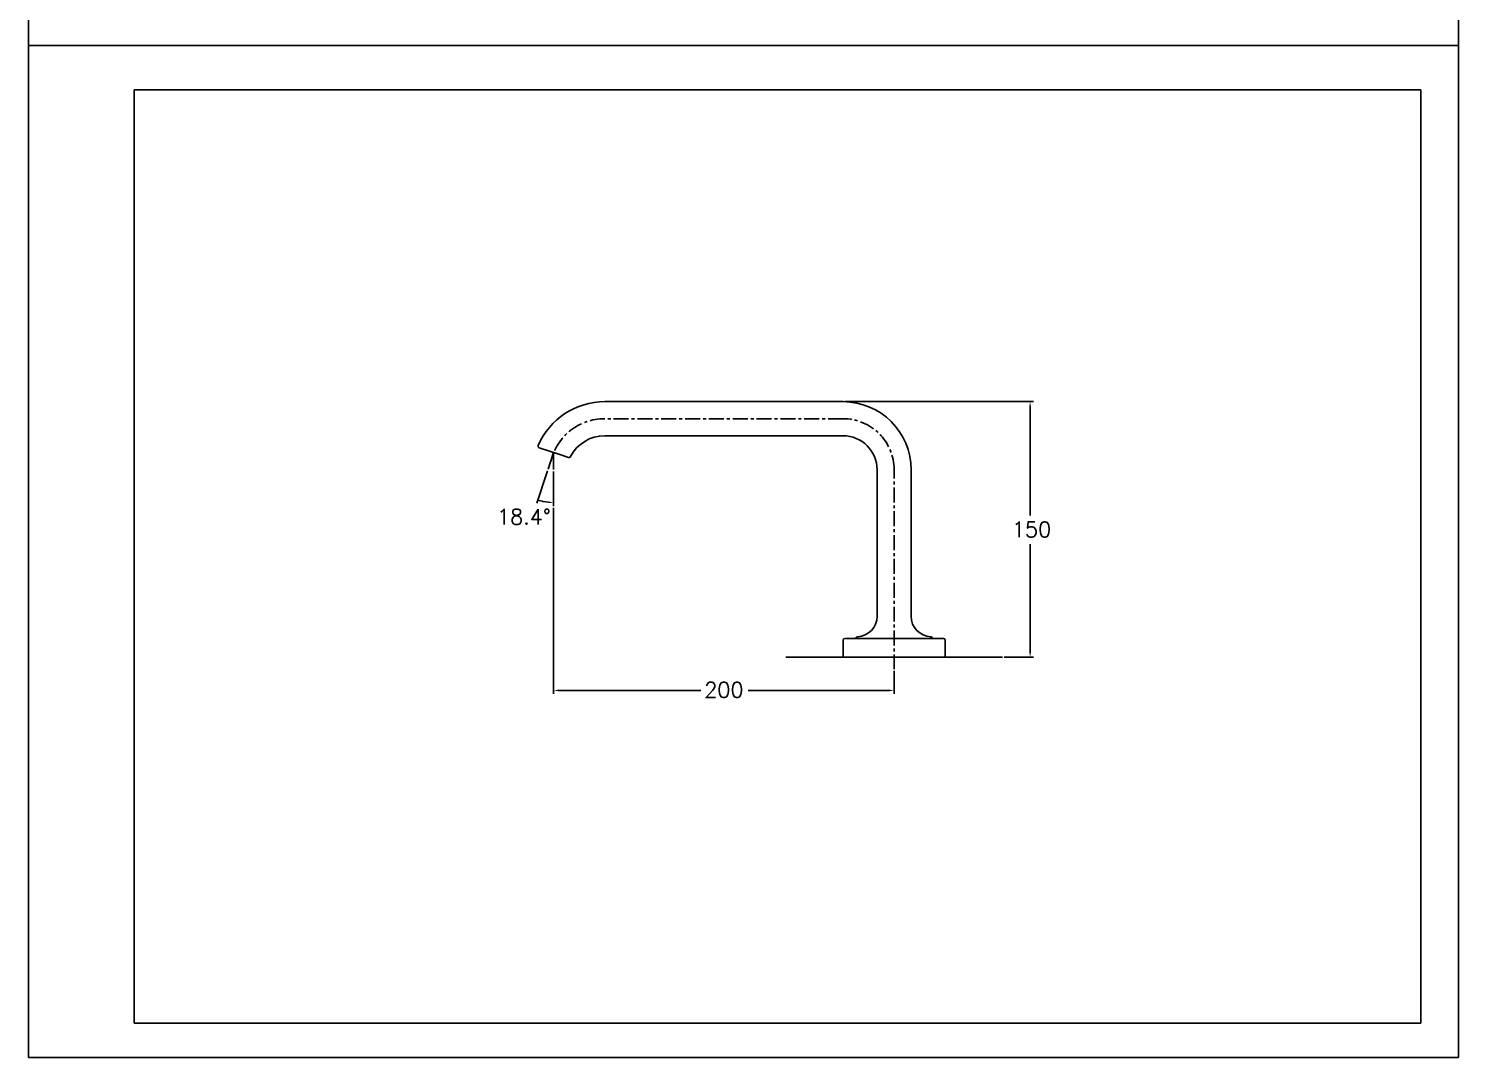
# Model space of a CAD drawing. Extents: x 8594 to 10274, y 9608 to 11210.
# Drawn here: x 8594 to 9434, y 9608 to 10212 of the extents above; entities that cross this region are included whole.
import ezdxf

# ---------------------------------------------------------------- set-up
doc = ezdxf.new("R2010")
doc.units = 0
doc.header["$LTSCALE"] = 7
doc.header["$MEASUREMENT"] = 0
doc.linetypes.add('CENTER', pattern=[2, 1.25, -0.25, 0.25, -0.25])
doc.layers.get('0').update_dxf_attribs({"color": 2, "linetype": 'CONTINUOUS'})
for name, color, linetype in [('CL', 1, 'CENTER'), ('D', 2, 'CONTINUOUS'), ('DWG', 7, 'CONTINUOUS'), ('TXT', 5, 'CONTINUOUS')]:
    doc.layers.add(name, color=color, linetype=linetype)
doc.styles.add('GHS', font='ROMANS', dxfattribs={"bigfont": 'GHS'})

# ---------------------------------------------------------------- blocks, each defined once
blk = doc.blocks.new('BORDER')
for p, q in [((1, 1), (0, 1)), ((0, 1), (0, 0)), ((1, 0), (1, 1)), ((0, 0), (1, 0))]:
    blk.add_line(p, q)

msp = doc.modelspace()

# ---------------------------------------------------------------- linework, layer by layer
at = {"color": 7, "linetype": 'Continuous'}
for p, q in [((8932.3, 9993.34), (9072.3, 9993.34)), ((9072.3, 9973.34), (8932.3, 9973.34)), ((8905.89, 9962.31), (8893.81, 9966.32)), ((8911.01, 9960.6), (8905.92, 9962.3)), ((9092.3, 9867.34), (9092.3, 9953.34)), ((9112.3, 9953.34), (9112.3, 9867.34)), ((9072.3, 9853.34), (9072.3, 9843.64)), ((9073.3, 9854.34), (9131.3, 9854.34)), ((9079.8, 9854.34), (9079.8, 9854.35)), ((9124.8, 9854.35), (9124.8, 9854.34)), ((9132.3, 9853.34), (9132.3, 9843.64)), ((9072.3, 9843.64), (9072.6, 9843.34)), ((9132.3, 9843.64), (9132, 9843.34))]:
    msp.add_line(p, q, dxfattribs=at)
for centre, radius, start, end in [((8932.3, 9950.74), 42.6, 90, 156.58567), ((9072.3, 9953.34), 40, 0, 90), ((8932.3, 9950.74), 22.6, 90, 152.73715), ((9072.3, 9953.34), 20, 0, 90), ((8894.13, 9967.27), 1, 156.58567, 251.6), ((8911.33, 9961.55), 1, 251.6, 332.73715), ((9080.3, 9867.34), 12, 272.20441, 0), ((9124.3, 9867.34), 12, 180, 267.79559), ((9073.3, 9853.34), 1, 90, 180), ((9080.8, 9854.35), 1, 92.20631, 179.99636), ((9123.8, 9854.35), 1, 0.00418, 87.79348), ((9131.3, 9853.34), 1, 0, 90)]:
    msp.add_arc(centre, radius, start, end, dxfattribs=at)
at = {"layer": 'CL'}
for p, q in [((9072.3, 9983.34), (8932.3, 9983.34)), ((9102.3, 9836.22), (9102.3, 9953.34))]:
    msp.add_line(p, q, dxfattribs=at)
for centre, radius, start, end in [((8932.3, 9950.74), 32.6, 90, 166.64633), ((9072.3, 9953.34), 30, 0, 90)]:
    msp.add_arc(centre, radius, start, end, dxfattribs=at)
at = {"layer": 'D'}
for p, q in [((9073.3, 9993.34), (9184.22, 9993.34)), ((9182.22, 9926.41), (9182.22, 9990.34)), ((8899.05, 9953.72), (8902.3, 9963.5)), ((8902.3, 9963.5), (8902.3, 9953.43)), ((8898.73, 9952.77), (8892.39, 9933.7)), ((8902.3, 9952.43), (8902.3, 9932.09)), ((8902.3, 9952.43), (8902.3, 9932)), ((8902.3, 9931), (8902.3, 9821.79)), ((9182.22, 9846.34), (9182.22, 9909.7)), ((9167.01, 9843.34), (9184.22, 9843.34)), ((9102.3, 9835.22), (9102.3, 9821.79)), ((8905.3, 9823.79), (8988.79, 9823.79)), ((9016.66, 9823.79), (9099.3, 9823.79))]:
    msp.add_line(p, q, dxfattribs=at)
msp.add_arc((8902.3, 9963.5), 29.41, 251.6, 264.15291, dxfattribs=at)
for points in [[(9181.72, 9990.34), (9182.72, 9990.34), (9182.22, 9993.34)], [(8895.78, 9934.31), (8896.05, 9935.28), (8893.02, 9935.59)], [(8899.33, 9934.74), (8899.28, 9933.74), (8902.3, 9934.09)], [(9181.72, 9846.34), (9182.72, 9846.34), (9182.22, 9843.34)], [(8905.3, 9824.29), (8905.3, 9823.29), (8902.3, 9823.79)], [(9099.3, 9824.29), (9099.3, 9823.29), (9102.3, 9823.79)]]:
    msp.add_solid(points, dxfattribs=at)
at = {"layer": 'DWG'}
msp.add_line((9038.6, 9843.34), (9166.01, 9843.34), dxfattribs=at)
at = {"layer": 'TXT'}
for p, q in [((8655.83, 9628.36), (8655.83, 10176.36)), ((8655.83, 10176.36), (9411.83, 10176.36)), ((9411.83, 10176.36), (9411.83, 9628.36)), ((9411.83, 9628.36), (8655.83, 9628.36))]:
    msp.add_line(p, q, dxfattribs=at)

# ---------------------------------------------------------------- block references
at = {"xscale": 840, "yscale": 594, "zscale": 840}
for p in [(8593.83, 10202.36), (8593.83, 9608.36)]:
    msp.add_blockref('BORDER', p, dxfattribs=at)

# ---------------------------------------------------------------- texts
at = {"layer": 'DWG', "char_height": 9, "attachment_point": 5, "style": 'GHS'}
for s, insert in [('\\A1;18.4%%d', (8884.78, 9925.75)), ('\\A1;150', (9183.04, 9918.34)), ('\\A1;200', (9002.3, 9824.11))]:
    msp.add_mtext(s, dxfattribs=dict(at, insert=insert))

doc.saveas('drawing.dxf')
